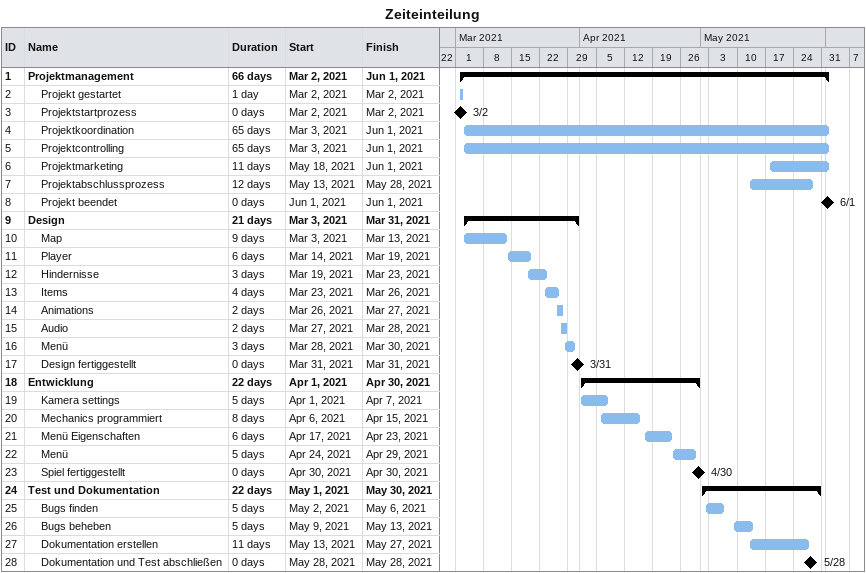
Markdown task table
Zeiteinteilung

| ID | Level | Task | Duration | Start | Finish |
|---|---|---|---|---|---|
| 1 | 1 | **Projektmanagement** | 66d | 2021-03-02 | 2021-06-01 |
| 2 | 2 | Projekt gestartet | 1d | 2021-03-02 | 2021-03-02 |
| 3 | 2 | Projektstartprozess | 0d | 2021-03-02 | 2021-03-02 |
| 4 | 2 | Projektkoordination | 65d | 2021-03-03 | 2021-06-01 |
| 5 | 2 | Projektcontrolling | 65d | 2021-03-03 | 2021-06-01 |
| 6 | 2 | Projektmarketing | 11d | 2021-05-18 | 2021-06-01 |
| 7 | 2 | Projektabschlussprozess | 12d | 2021-05-13 | 2021-05-28 |
| 8 | 2 | Projekt beendet | 0d | 2021-06-01 | 2021-06-01 |
| 9 | 1 | **Design** | 21d | 2021-03-03 | 2021-03-31 |
| 10 | 2 | Map | 9d | 2021-03-03 | 2021-03-13 |
| 11 | 2 | Player | 6d | 2021-03-14 | 2021-03-19 |
| 12 | 2 | Hindernisse | 3d | 2021-03-19 | 2021-03-23 |
| 13 | 2 | Items | 4d | 2021-03-23 | 2021-03-26 |
| 14 | 2 | Animations | 2d | 2021-03-26 | 2021-03-27 |
| 15 | 2 | Audio | 2d | 2021-03-27 | 2021-03-28 |
| 16 | 2 | Menü | 3d | 2021-03-28 | 2021-03-30 |
| 17 | 2 | Design fertiggestellt | 0d | 2021-03-31 | 2021-03-31 |
| 18 | 1 | **Entwicklung** | 22d | 2021-04-01 | 2021-04-30 |
| 19 | 2 | Kamera settings | 5d | 2021-04-01 | 2021-04-07 |
| 20 | 2 | Mechanics programmiert | 8d | 2021-04-06 | 2021-04-15 |
| 21 | 2 | Menü Eigenschaften | 6d | 2021-04-17 | 2021-04-23 |
| 22 | 2 | Menü | 5d | 2021-04-24 | 2021-04-29 |
| 23 | 2 | Spiel fertiggestellt | 0d | 2021-04-30 | 2021-04-30 |
| 24 | 1 | **Test und Dokumentation** | 22d | 2021-05-01 | 2021-05-30 |
| 25 | 2 | Bugs finden | 5d | 2021-05-02 | 2021-05-06 |
| 26 | 2 | Bugs beheben | 5d | 2021-05-09 | 2021-05-13 |
| 27 | 2 | Dokumentation erstellen | 11d | 2021-05-13 | 2021-05-27 |
| 28 | 2 | Dokumentation und Test abschließen | 0d | 2021-05-28 | 2021-05-28 |
